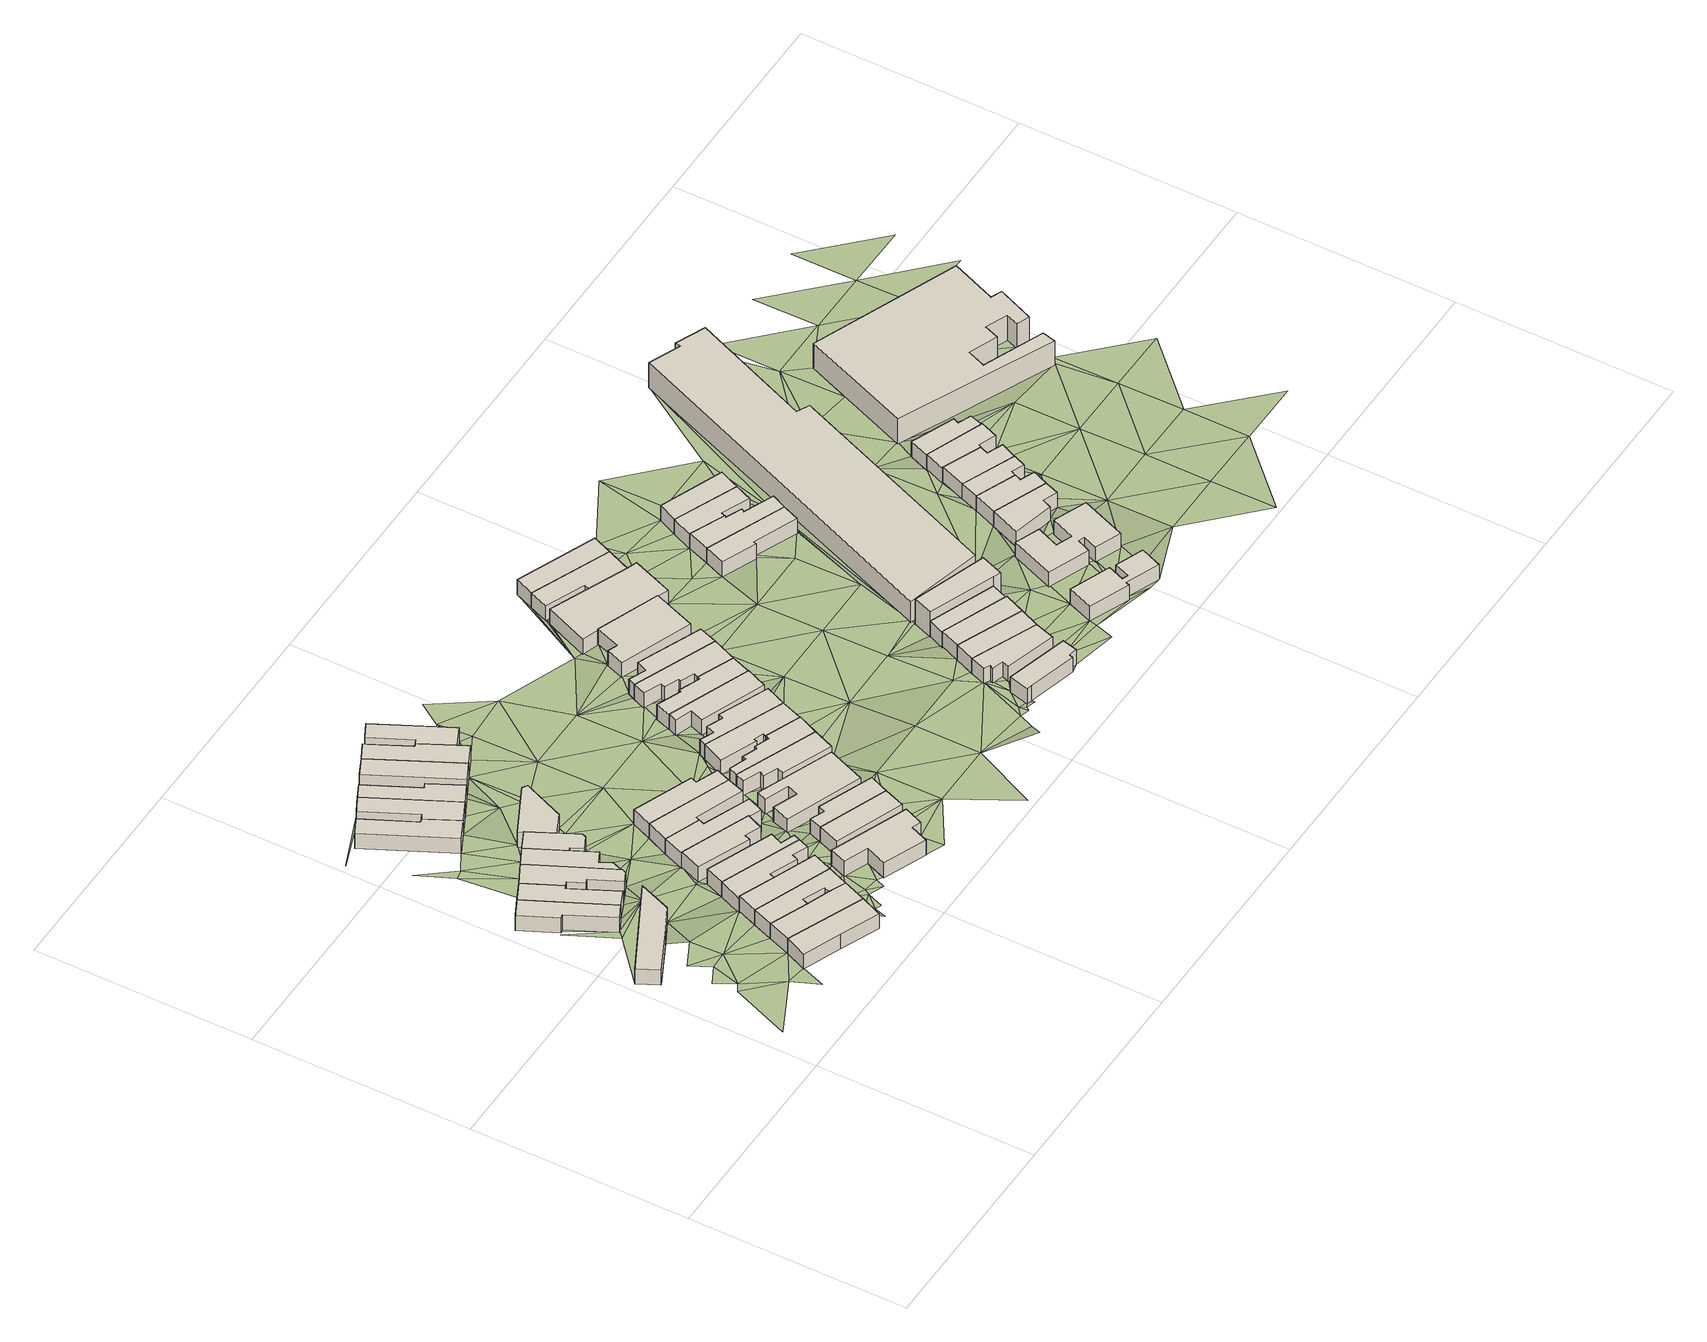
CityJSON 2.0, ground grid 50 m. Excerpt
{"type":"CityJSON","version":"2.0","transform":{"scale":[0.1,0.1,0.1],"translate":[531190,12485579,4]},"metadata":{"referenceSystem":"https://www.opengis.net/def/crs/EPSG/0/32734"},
"CityObjects":{
"building1":{"type":"Building","attributes":{"address":"18 Westminster Road Salt River Cape Town","building":"house","building:levels":1,"building_height":4.1,"plus_code":"4FRW3FC7+J4C","ground_height":5.91,"roof_height":10.01},"geometry":[{"type":"Solid","lod":"1","boundaries":[[[[0,1,2,3]],[[1,4,5,2]],[[4,6,7,5]],[[6,8,9,7]],[[8,0,3,9]],[[3,2,5,7,9]],[[8,6,4,1,0]]]]}]},
"building2":{"type":"Building","attributes":{"address":"33 Greef Street Salt River Cape Town","building":"house","building:levels":1,"building_height":4.1,"plus_code":"4FRW3FC7+M3Q","ground_height":5.55,"roof_height":9.65},"geometry":[{"type":"Solid","lod":"1","boundaries":[[[[10,11,12,13]],[[11,14,15,12]],[[14,16,17,15]],[[16,18,19,17]],[[18,20,21,19]],[[20,10,13,21]],[[13,12,15,17,19,21]],[[20,18,16,14,11,10]]]]}]},
"building3":{"type":"Building","attributes":{"address":"35 Greef Street Salt River Cape Town","building":"house","building:levels":1,"building_height":4.1,"plus_code":"4FRW3FC7+M4F","ground_height":5.43,"roof_height":9.53},"geometry":[{"type":"Solid","lod":"1","boundaries":[[[[22,23,24,25]],[[23,26,27,24]],[[26,28,29,27]],[[28,30,31,29]],[[30,32,33,31]],[[32,22,25,33]],[[25,24,27,29,31,33]],[[32,30,28,26,23,22]]]]}]},
"building4":{"type":"Building","attributes":{"address":"41 Westminster Road Salt River Cape Town","building":"house","building:levels":1,"building_height":4.1,"plus_code":"4FRW3FC7+G54","ground_height":6.65,"roof_height":10.75},"geometry":[{"type":"Solid","lod":"1","boundaries":[[[[34,35,36,37]],[[35,38,39,36]],[[38,40,41,39]],[[40,42,43,41]],[[42,34,37,43]],[[37,36,39,41,43]],[[42,40,38,35,34]]]]}]},
"building5":{"type":"Building","attributes":{"address":"37 Greef Street Salt River Cape Town","building":"house","building:levels":1,"building_height":4.1,"plus_code":"4FRW3FC7+P48","ground_height":5.43,"roof_height":9.53},"geometry":[{"type":"Solid","lod":"1","boundaries":[[[[44,22,25,45]],[[22,32,33,25]],[[32,46,47,33]],[[46,48,49,47]],[[48,50,51,49]],[[50,52,53,51]],[[52,54,55,53]],[[54,56,57,55]],[[56,44,45,57]],[[45,25,33,47,49,51,53,55,57]],[[56,54,52,50,48,46,32,22,44]]]]}]},
"building6":{"type":"Building","attributes":{"address":"39 Westminster Road Salt River Cape Town","building":"house","building:levels":1,"building_height":4.1,"plus_code":"4FRW3FC7+G5H","ground_height":6.65,"roof_height":10.75},"geometry":[{"type":"Solid","lod":"1","boundaries":[[[[42,40,41,43]],[[40,58,59,41]],[[58,60,61,59]],[[60,62,63,61]],[[62,64,65,63]],[[64,42,43,65]],[[43,41,59,61,63,65]],[[64,62,60,58,40,42]]]]}]},
"building7":{"type":"Building","attributes":{"address":"39 Greef Street Salt River Cape Town","building":"house","building:levels":1,"building_height":4.1,"plus_code":"4FRW3FC7+P52","ground_height":5.2,"roof_height":9.3},"geometry":[{"type":"Solid","lod":"1","boundaries":[[[[66,67,68,69]],[[67,70,71,68]],[[70,72,73,71]],[[72,74,75,73]],[[74,76,77,75]],[[76,78,79,77]],[[78,66,69,79]],[[69,68,71,73,75,77,79]],[[78,76,74,72,70,67,66]]]]}]},
"building8":{"type":"Building","attributes":{"address":"37 Westminster Road Salt River Cape Town","building":"house","building:levels":1,"building_height":4.1,"plus_code":"4FRW3FC7+G6R","ground_height":6.65,"roof_height":10.75},"geometry":[{"type":"Solid","lod":"1","boundaries":[[[[64,62,63,65]],[[62,80,81,63]],[[80,82,83,81]],[[82,60,61,83]],[[60,58,59,61]],[[58,84,85,59]],[[84,86,87,85]],[[86,64,65,87]],[[65,63,81,83,61,59,85,87]],[[86,84,58,60,82,80,62,64]]]]}]},
"building9":{"type":"Building","attributes":{"address":"42 Greef Street Salt River Cape Town","building":"house","building:levels":1,"building_height":4.1,"plus_code":"4FRW3FC7+R4R","ground_height":5.1,"roof_height":9.2},"geometry":[{"type":"Solid","lod":"1","boundaries":[[[[88,89,90,91]],[[89,92,93,90]],[[92,94,95,93]],[[94,96,97,95]],[[96,98,99,97]],[[98,88,91,99]],[[91,90,93,95,97,99]],[[98,96,94,92,89,88]]]]}]},
"building10":{"type":"Building","attributes":{"address":"35 Westminster Road Salt River Cape Town","building":"house","building:levels":1,"building_height":4.1,"plus_code":"4FRW3FC7+H66","ground_height":6.65,"roof_height":10.75},"geometry":[{"type":"Solid","lod":"1","boundaries":[[[[84,100,101,85]],[[100,102,103,101]],[[102,104,105,103]],[[104,86,87,105]],[[86,84,85,87]],[[85,101,103,105,87]],[[86,104,102,100,84]]]]}]},
"building11":{"type":"Building","attributes":{"address":"41 Greef Street Salt River Cape Town","building":"house","building:levels":1,"building_height":4.1,"plus_code":"4FRW3FC7+P5F","ground_height":5.2,"roof_height":9.3},"geometry":[{"type":"Solid","lod":"1","boundaries":[[[[106,66,69,107]],[[66,78,79,69]],[[78,108,109,79]],[[108,110,111,109]],[[110,112,113,111]],[[112,114,115,113]],[[114,116,117,115]],[[116,106,107,117]],[[107,69,79,109,111,113,115,117]],[[116,114,112,110,108,78,66,106]]]]}]},
"building12":{"type":"Building","attributes":{"address":"33 Westminster Road Salt River Cape Town","building":"house","building:levels":1,"building_height":4.1,"plus_code":"4FRW3FC7+H6R","ground_height":6.02,"roof_height":10.12},"geometry":[{"type":"Solid","lod":"1","boundaries":[[[[118,119,120,121]],[[119,122,123,120]],[[122,124,125,123]],[[124,126,127,125]],[[126,128,129,127]],[[128,130,131,129]],[[130,132,133,131]],[[132,118,121,133]],[[121,120,123,125,127,129,131,133]],[[132,130,128,126,124,122,119,118]]]]}]},
"building13":{"type":"Building","attributes":{"address":"44 Greef Street Salt River Cape Town","building":"house","building:levels":1,"building_height":4.1,"plus_code":"4FRW3FC7+R4X","ground_height":4.96,"roof_height":9.06},"geometry":[{"type":"Solid","lod":"1","boundaries":[[[[134,135,136,137]],[[135,138,139,136]],[[138,140,141,139]],[[140,142,143,141]],[[142,144,145,143]],[[144,134,137,145]],[[137,136,139,141,143,145]],[[144,142,140,138,135,134]]]]}]},
"building14":{"type":"Building","attributes":{"address":"31 Westminster Road Salt River Cape Town","building":"house","building:levels":1,"building_height":4.1,"plus_code":"4FRW3FC7+H6W","ground_height":6.02,"roof_height":10.12},"geometry":[{"type":"Solid","lod":"1","boundaries":[[[[132,130,131,133]],[[130,146,147,131]],[[146,148,149,147]],[[148,150,151,149]],[[150,152,153,151]],[[152,132,133,153]],[[133,131,147,149,151,153]],[[152,150,148,146,130,132]]]]}]},
"building15":{"type":"Building","attributes":{"address":"43 Greef Street Salt River Cape Town","building":"house","building:levels":1,"building_height":4.1,"plus_code":"4FRW3FC7+Q54","ground_height":4.96,"roof_height":9.06},"geometry":[{"type":"Solid","lod":"1","boundaries":[[[[154,155,156,157]],[[155,158,159,156]],[[158,160,161,159]],[[160,162,163,161]],[[162,164,165,163]],[[164,154,157,165]],[[157,156,159,161,163,165]],[[164,162,160,158,155,154]]]]}]},
"building16":{"type":"Building","attributes":{"address":"29 Westminster Road Salt River Cape Town","building":"house","building:levels":1,"building_height":4.1,"plus_code":"4FRW3FC7+J6M","ground_height":6.02,"roof_height":10.12},"geometry":[{"type":"Solid","lod":"1","boundaries":[[[[166,167,168,169]],[[167,170,171,168]],[[170,172,173,171]],[[172,174,175,173]],[[174,176,177,175]],[[176,166,169,177]],[[169,168,171,173,175,177]],[[176,174,172,170,167,166]]]]}]},
"building17":{"type":"Building","attributes":{"address":"46 Greef Street Salt River Cape Town","building":"house","building:levels":1,"building_height":4.1,"plus_code":"4FRW3FC7+V52","ground_height":4.63,"roof_height":8.73},"geometry":[{"type":"Solid","lod":"1","boundaries":[[[[178,179,180,181]],[[179,182,183,180]],[[182,184,185,183]],[[184,186,187,185]],[[186,188,189,187]],[[188,178,181,189]],[[181,180,183,185,187,189]],[[188,186,184,182,179,178]]]]}]},
"building18":{"type":"Building","attributes":{"address":"27 Westminster Road Salt River Cape Town","building":"house","building:levels":1,"building_height":4.1,"plus_code":"4FRW3FC7+J6Q","ground_height":5.52,"roof_height":9.62},"geometry":[{"type":"Solid","lod":"1","boundaries":[[[[190,191,192,193]],[[191,194,195,192]],[[194,196,197,195]],[[196,198,199,197]],[[198,200,201,199]],[[200,202,203,201]],[[202,190,193,203]],[[193,192,195,197,199,201,203]],[[202,200,198,196,194,191,190]]]]}]},
"building19":{"type":"Building","attributes":{"address":"48 Greef Street Salt River Cape Town","building":"house","building:levels":1,"building_height":4.1,"plus_code":"4FRW3FC7+V55","ground_height":4.49,"roof_height":8.59},"geometry":[{"type":"Solid","lod":"1","boundaries":[[[[204,205,206,207]],[[205,208,209,206]],[[208,210,211,209]],[[210,204,207,211]],[[207,206,209,211]],[[210,208,205,204]]]]}]},
"building20":{"type":"Building","attributes":{"address":"Portland Road Salt River Cape Town","building":"house","building:levels":1,"building_height":4.1,"plus_code":"4FRW3FC7+G86","ground_height":6.42,"roof_height":10.52},"geometry":[{"type":"Solid","lod":"1","boundaries":[[[[212,213,214,215]],[[213,216,217,214]],[[216,218,219,217]],[[218,220,221,219]],[[220,222,223,221]],[[222,224,225,223]],[[224,226,227,225]],[[226,212,215,227]],[[215,214,217,219,221,223,225,227]],[[226,224,222,220,218,216,213,212]]]]}]},
"building21":{"type":"Building","attributes":{"address":"25 Westminster Road Salt River Cape Town","building":"house","building:levels":1,"building_height":4.1,"plus_code":"4FRW3FC7+M72","ground_height":5.52,"roof_height":9.62},"geometry":[{"type":"Solid","lod":"1","boundaries":[[[[202,200,201,203]],[[200,228,229,201]],[[228,230,231,229]],[[230,232,233,231]],[[232,234,235,233]],[[234,202,203,235]],[[203,201,229,231,233,235]],[[234,232,230,228,200,202]]]]}]},
"building22":{"type":"Building","attributes":{"address":"23 Westminster Road Salt River Cape Town","building":"house","building:levels":1,"building_height":4.1,"plus_code":"4FRW3FC7+M7F","ground_height":5.52,"roof_height":9.62},"geometry":[{"type":"Solid","lod":"1","boundaries":[[[[234,232,236,237]],[[232,238,239,236]],[[238,240,241,239]],[[240,242,243,241]],[[242,244,245,243]],[[244,234,237,245]],[[237,236,239,241,243,245]],[[244,242,240,238,232,234]]]]}]},
"building23":{"type":"Building","attributes":{"address":"50 Greef Street Salt River Cape Town","building":"house","building:levels":1,"building_height":4.1,"plus_code":"4FRW3FC7+V63","ground_height":4.49,"roof_height":8.59},"geometry":[{"type":"Solid","lod":"1","boundaries":[[[[246,247,248,249]],[[247,250,251,248]],[[250,252,253,251]],[[252,204,207,253]],[[204,210,211,207]],[[210,254,255,211]],[[254,246,249,255]],[[249,248,251,253,207,211,255]],[[254,210,204,252,250,247,246]]]]}]},
"building24":{"type":"Building","attributes":{"address":"38 Portland Road Salt River Cape Town","building":"house","building:levels":1,"building_height":4.1,"plus_code":"4FRW3FC7+G8V","ground_height":6.34,"roof_height":10.44},"geometry":[{"type":"Solid","lod":"1","boundaries":[[[[256,257,258,259]],[[257,260,261,258]],[[260,262,263,261]],[[262,256,259,263]],[[259,258,261,263]],[[262,260,257,256]]]]}]},
"building25":{"type":"Building","attributes":{"address":"36 Portland Road Salt River Cape Town","building":"house","building:levels":1,"building_height":4.1,"plus_code":"4FRW3FC7+H87","ground_height":6.34,"roof_height":10.44},"geometry":[{"type":"Solid","lod":"1","boundaries":[[[[256,262,263,259]],[[262,264,265,263]],[[264,266,267,265]],[[266,268,269,267]],[[268,270,271,269]],[[270,256,259,271]],[[259,263,265,267,269,271]],[[270,268,266,264,262,256]]]]}]},
"building26":{"type":"Building","attributes":{"address":"10 Westminster Road Salt River Cape Town","building":"house","building:levels":1,"building_height":4.1,"plus_code":"4FRW3FC7+V6M","ground_height":4.49,"roof_height":8.59},"geometry":[{"type":"Solid","lod":"1","boundaries":[[[[272,273,274,275]],[[273,276,277,274]],[[276,278,279,277]],[[278,247,248,279]],[[247,246,249,248]],[[246,280,281,249]],[[280,282,283,281]],[[282,272,275,283]],[[275,274,277,279,248,249,281,283]],[[282,280,246,247,278,276,273,272]]]]}]},
"building27":{"type":"Building","attributes":{"address":"34 Portland Road Salt River Cape Town","building":"house","building:levels":1,"building_height":4.1,"plus_code":"4FRW3FC7+H8W","ground_height":5.67,"roof_height":9.77},"geometry":[{"type":"Solid","lod":"1","boundaries":[[[[284,285,286,287]],[[285,288,289,286]],[[288,290,291,289]],[[290,292,293,291]],[[292,294,295,293]],[[294,296,297,295]],[[296,298,299,297]],[[298,284,287,299]],[[287,286,289,291,293,295,297,299]],[[298,296,294,292,290,288,285,284]]]]}]},
"building28":{"type":"Building","attributes":{"address":"32 Portland Road Salt River Cape Town","building":"house","building:levels":1,"building_height":4.1,"plus_code":"4FRW3FC7+J8H","ground_height":5.67,"roof_height":9.77},"geometry":[{"type":"Solid","lod":"1","boundaries":[[[[300,301,302,303]],[[301,304,305,302]],[[304,306,307,305]],[[306,308,309,307]],[[308,310,311,309]],[[310,312,313,311]],[[312,314,315,313]],[[314,300,303,315]],[[303,302,305,307,309,311,313,315]],[[314,312,310,308,306,304,301,300]]]]}]},
"building29":{"type":"Building","attributes":{"address":"30 Portland Road Salt River Cape Town","building":"house","building:levels":1,"building_height":4.1,"plus_code":"4FRW3FC7+J9G","ground_height":5.67,"roof_height":9.77},"geometry":[{"type":"Solid","lod":"1","boundaries":[[[[316,317,318,319]],[[317,320,321,318]],[[320,322,323,321]],[[322,324,325,323]],[[324,326,327,325]],[[326,328,329,327]],[[328,330,331,329]],[[330,301,302,331]],[[301,300,303,302]],[[300,316,319,303]],[[319,318,321,323,325,327,329,331,302,303]],[[300,301,330,328,326,324,322,320,317,316]]]]}]},
"building30":{"type":"Building","attributes":{"address":"28 Portland Road Salt River Cape Town","building":"house","building:levels":1,"building_height":4.1,"plus_code":"4FRW3FC7+M93","ground_height":5.49,"roof_height":9.59},"geometry":[{"type":"Solid","lod":"1","boundaries":[[[[332,333,334,335]],[[333,336,337,334]],[[336,338,339,337]],[[338,340,341,339]],[[340,342,343,341]],[[342,344,345,343]],[[344,346,347,345]],[[346,332,335,347]],[[335,334,337,339,341,343,345,347]],[[346,344,342,340,338,336,333,332]]]]}]},
"building31":{"type":"Building","attributes":{"address":"26 Portland Road Salt River Cape Town","building":"house","building:levels":1,"building_height":4.1,"plus_code":"4FRW3FC7+M9F","ground_height":5.49,"roof_height":9.59},"geometry":[{"type":"Solid","lod":"1","boundaries":[[[[332,348,349,335]],[[348,350,351,349]],[[350,352,353,351]],[[352,354,355,353]],[[354,356,357,355]],[[356,358,359,357]],[[358,333,334,359]],[[333,332,335,334]],[[335,349,351,353,355,357,359,334]],[[333,358,356,354,352,350,348,332]]]]}]},
"building32":{"type":"Building","attributes":{"address":"24 Portland Road Salt River Cape Town","building":"house","building:levels":1,"building_height":4.1,"plus_code":"4FRW3FC7+P94","ground_height":5.21,"roof_height":9.31},"geometry":[{"type":"Solid","lod":"1","boundaries":[[[[360,361,362,363]],[[361,364,365,362]],[[364,366,367,365]],[[366,368,369,367]],[[368,370,371,369]],[[370,360,363,371]],[[363,362,365,367,369,371]],[[370,368,366,364,361,360]]]]}]},
"building33":{"type":"Building","attributes":{"address":"22 Portland Road Salt River Cape Town","building":"house","building:levels":1,"building_height":4.1,"plus_code":"4FRW3FC7+P99","ground_height":4.94,"roof_height":9.04},"geometry":[{"type":"Solid","lod":"1","boundaries":[[[[372,373,374,375]],[[373,376,377,374]],[[376,378,379,377]],[[378,380,381,379]],[[380,382,383,381]],[[382,384,385,383]],[[384,386,387,385]],[[386,372,375,387]],[[375,374,377,379,381,383,385,387]],[[386,384,382,380,378,376,373,372]]]]}]},
"building34":{"type":"Building","attributes":{"address":"20 Portland Road Salt River Cape Town","building":"house","building:levels":1,"building_height":4.1,"plus_code":"4FRW3FC7+PCJ","ground_height":4.94,"roof_height":9.04},"geometry":[{"type":"Solid","lod":"1","boundaries":[[[[388,389,390,391]],[[389,392,393,390]],[[392,394,395,393]],[[394,396,397,395]],[[396,398,399,397]],[[398,400,401,399]],[[400,402,403,401]],[[402,373,374,403]],[[373,372,375,374]],[[372,388,391,375]],[[391,390,393,395,397,399,401,403,374,375]],[[372,373,402,400,398,396,394,392,389,388]]]]}]},
"building35":{"type":"Building","attributes":{"address":"18 Portland Road Salt River Cape Town","building":"house","building:levels":1,"building_height":4.1,"plus_code":"4FRW3FC7+PCR","ground_height":4.94,"roof_height":9.04},"geometry":[{"type":"Solid","lod":"1","boundaries":[[[[388,404,405,391]],[[404,406,407,405]],[[406,408,409,407]],[[408,410,411,409]],[[410,389,390,411]],[[389,388,391,390]],[[391,405,407,409,411,390]],[[389,410,408,406,404,388]]]]}]},
"building36":{"type":"Building","attributes":{"address":"16 Portland Road Salt River Cape Town","building":"house","building:levels":1,"building_height":4.1,"plus_code":"4FRW3FC7+QCP","ground_height":4.89,"roof_height":8.99},"geometry":[{"type":"Solid","lod":"1","boundaries":[[[[412,413,414,415]],[[413,416,417,414]],[[416,418,419,417]],[[418,420,421,419]],[[420,422,423,421]],[[422,412,415,423]],[[415,414,417,419,421,423]],[[422,420,418,416,413,412]]]]}]},
"building37":{"type":"Building","attributes":{"address":"14 Portland Road Salt River Cape Town","building":"industrial","building:levels":1,"building_height":4.1,"plus_code":"4FRW3FC7+RC9","ground_height":4.43,"roof_height":8.53},"geometry":[{"type":"Solid","lod":"1","boundaries":[[[[424,425,426,427]],[[425,428,429,426]],[[428,430,431,429]],[[430,432,433,431]],[[432,434,435,433]],[[434,436,437,435]],[[436,438,439,437]],[[438,424,427,439]],[[427,426,429,431,433,435,437,439]],[[438,436,434,432,430,428,425,424]]]]}]},
"building38":{"type":"Building","attributes":{"address":"London Road Salt River Cape Town","building":"house","building:levels":1,"building_height":4.1,"plus_code":"4FRW3FC7+GH2","ground_height":6.04,"roof_height":10.14},"geometry":[{"type":"Solid","lod":"1","boundaries":[[[[440,441,442,443]],[[441,444,445,442]],[[444,446,447,445]],[[446,448,449,447]],[[448,450,451,449]],[[450,452,453,451]],[[452,440,443,453]],[[443,442,445,447,449,451,453]],[[452,450,448,446,444,441,440]]]]}]},
"building39":{"type":"Building","attributes":{"address":"12 Portland Road Salt River Cape Town","building":"house","building:levels":1,"building_height":4.1,"plus_code":"4FRW3FC7+RFR","ground_height":4.43,"roof_height":8.53},"geometry":[{"type":"Solid","lod":"1","boundaries":[[[[454,455,456,457]],[[455,458,459,456]],[[458,425,426,459]],[[425,424,427,426]],[[424,460,461,427]],[[460,454,457,461]],[[457,456,459,426,427,461]],[[460,424,425,458,455,454]]]]}]},
"building40":{"type":"Building","attributes":{"address":"28 London Road Salt River Cape Town","building":"house","building:levels":1,"building_height":4.1,"plus_code":"4FRW3FC7+GHJ","ground_height":6.04,"roof_height":10.14},"geometry":[{"type":"Solid","lod":"1","boundaries":[[[[462,463,464,465]],[[463,466,467,464]],[[466,468,469,467]],[[468,470,471,469]],[[470,472,473,471]],[[472,474,475,473]],[[474,476,477,475]],[[476,462,465,477]],[[465,464,467,469,471,473,475,477]],[[476,474,472,470,468,466,463,462]]]]}]},
"building41":{"type":"Building","attributes":{"address":"26 London Road Salt River Cape Town","building":"house","building:levels":1,"building_height":4.1,"plus_code":"4FRW3FC7+HH3","ground_height":6.04,"roof_height":10.14},"geometry":[{"type":"Solid","lod":"1","boundaries":[[[[478,479,480,481]],[[479,463,464,480]],[[463,462,465,464]],[[462,478,481,465]],[[481,480,464,465]],[[462,463,479,478]]]]}]},
"building42":{"type":"Building","attributes":{"address":"10 Portland Road Salt River Cape Town","building":"house","building:levels":1,"building_height":4.1,"plus_code":"4FRW3FC7+VF7","ground_height":4.43,"roof_height":8.53},"geometry":[{"type":"Solid","lod":"1","boundaries":[[[[454,460,461,457]],[[460,482,483,461]],[[482,484,485,483]],[[484,454,457,485]],[[457,461,483,485]],[[484,482,460,454]]]]}]},
"building43":{"type":"Building","attributes":{"address":"24 London Road Salt River Cape Town","building":"house","building:levels":1,"building_height":4.1,"plus_code":"4FRW3FC7+HH8","ground_height":6.04,"roof_height":10.14},"geometry":[{"type":"Solid","lod":"1","boundaries":[[[[486,487,488,489]],[[487,479,480,488]],[[479,478,481,480]],[[478,486,489,481]],[[489,488,480,481]],[[478,479,487,486]]]]}]},
"building44":{"type":"Building","attributes":{"address":"22 London Road Salt River Cape Town","building":"house","building:levels":1,"building_height":4.1,"plus_code":"4FRW3FC7+HHP","ground_height":5.56,"roof_height":9.66},"geometry":[{"type":"Solid","lod":"1","boundaries":[[[[490,491,492,493]],[[491,494,495,492]],[[494,496,497,495]],[[496,490,493,497]],[[493,492,495,497]],[[496,494,491,490]]]]}]},
"building45":{"type":"Building","attributes":{"address":"20 London Road Salt River Cape Town","building":"house","building:levels":2,"building_height":6.9,"plus_code":"4FRW3FC7+HHX","ground_height":5.31,"roof_height":12.21},"geometry":[{"type":"Solid","lod":"1","boundaries":[[[[498,499,500,501]],[[499,502,503,500]],[[502,504,505,503]],[[504,506,507,505]],[[506,498,501,507]],[[501,500,503,505,507]],[[506,504,502,499,498]]]]}]},
"building46":{"type":"Building","attributes":{"address":"11 Portland Road Salt River Cape Town","building":"house","building:levels":1,"building_height":4.1,"plus_code":"4FRW3FC7+QH4","ground_height":4.73,"roof_height":8.83},"geometry":[{"type":"Solid","lod":"1","boundaries":[[[[508,509,510,511]],[[509,512,513,510]],[[512,514,515,513]],[[514,516,517,515]],[[516,518,519,517]],[[518,508,511,519]],[[511,510,513,515,517,519]],[[518,516,514,512,509,508]]]]}]},
"building47":{"type":"Building","attributes":{"address":"9 Portland Road Salt River Cape Town","building":"house","building:levels":1,"building_height":4.1,"plus_code":"4FRW3FC7+QH9","ground_height":4.73,"roof_height":8.83},"geometry":[{"type":"Solid","lod":"1","boundaries":[[[[520,508,511,521]],[[508,518,519,511]],[[518,522,523,519]],[[522,524,525,523]],[[524,526,527,525]],[[526,528,529,527]],[[528,530,531,529]],[[530,520,521,531]],[[521,511,519,523,525,527,529,531]],[[530,528,526,524,522,518,508,520]]]]}]},
"building48":{"type":"Building","attributes":{"address":"London Road Salt River Cape Town","building":"house","building:levels":1,"building_height":4.1,"plus_code":"4FRW3FC7+GM2","ground_height":6.03,"roof_height":10.13},"geometry":[{"type":"Solid","lod":"1","boundaries":[[[[532,533,534,535]],[[533,536,537,534]],[[536,538,539,537]],[[538,540,541,539]],[[540,542,543,541]],[[542,544,545,543]],[[544,546,547,545]],[[546,548,549,547]],[[548,550,551,549]],[[550,532,535,551]],[[535,534,537,539,541,543,545,547,549,551]],[[550,548,546,544,542,540,538,536,533,532]]]]}]},
"building49":{"type":"Building","attributes":{"address":"7 Portland Road Salt River Cape Town","building":"house","building:levels":1,"building_height":4.1,"plus_code":"4FRW3FC7+QHX","ground_height":4.58,"roof_height":8.68},"geometry":[{"type":"Solid","lod":"1","boundaries":[[[[552,553,554,555]],[[553,556,557,554]],[[556,558,559,557]],[[558,560,561,559]],[[560,562,563,561]],[[562,552,555,563]],[[555,554,557,559,561,563]],[[562,560,558,556,553,552]]]]}]},
"building50":{"type":"Building","attributes":{"address":"5 Portland Road Salt River Cape Town","building":"house","building:levels":1,"building_height":4.1,"plus_code":"4FRW3FC7+RH9","ground_height":4.58,"roof_height":8.68},"geometry":[{"type":"Solid","lod":"1","boundaries":[[[[552,562,563,555]],[[562,564,565,563]],[[564,566,567,565]],[[566,552,555,567]],[[555,563,565,567]],[[566,564,562,552]]]]}]},
"building51":{"type":"Building","attributes":{"address":"London Road Salt River Cape Town","building":"house","building:levels":1,"building_height":4.1,"plus_code":"4FRW3FC7+HP4","ground_height":5.44,"roof_height":9.54},"geometry":[{"type":"Solid","lod":"1","boundaries":[[[[568,569,570,571]],[[569,572,573,570]],[[572,574,575,573]],[[574,576,577,575]],[[576,578,579,577]],[[578,580,581,579]],[[580,582,583,581]],[[582,584,585,583]],[[584,586,587,585]],[[586,588,589,587]],[[588,590,591,589]],[[590,568,571,591]],[[571,570,573,575,577,579,581,583,585,587,589,591]],[[590,588,586,584,582,580,578,576,574,572,569,568]]]]}]},
"building52":{"type":"Building","attributes":{"address":"12 London Road Salt River Cape Town","building":"industrial","building:levels":2,"building_height":6.9,"plus_code":"4FRW3FC7+PJ5","ground_height":3.86,"roof_height":10.76},"geometry":[{"type":"Solid","lod":"1","boundaries":[[[[592,593,594,595]],[[593,596,597,594]],[[596,598,599,597]],[[598,600,601,599]],[[600,602,603,601]],[[602,604,605,603]],[[604,606,607,605]],[[606,592,595,607]],[[595,594,597,599,601,603,605,607]],[[606,604,602,600,598,596,593,592]]]]}]},
"building53":{"type":"Building","attributes":{"address":"27 London Road Salt River Cape Town","building":"house","building:levels":1,"building_height":4.1,"plus_code":"4FRW3FC7+JP2","ground_height":5.2,"roof_height":9.3},"geometry":[{"type":"Solid","lod":"1","boundaries":[[[[608,609,610,611]],[[609,612,613,610]],[[612,614,615,613]],[[614,616,617,615]],[[616,618,619,617]],[[618,608,611,619]],[[611,610,613,615,617,619]],[[618,616,614,612,609,608]]]]}]},
"building54":{"type":"Building","attributes":{"address":"25 London Road Salt River Cape Town","building":"house","building:levels":1,"building_height":4.1,"plus_code":"4FRW3FC7+JP7","ground_height":5.2,"roof_height":9.3},"geometry":[{"type":"Solid","lod":"1","boundaries":[[[[620,608,611,621]],[[608,618,619,611]],[[618,622,623,619]],[[622,624,625,623]],[[624,626,627,625]],[[626,620,621,627]],[[621,611,619,623,625,627]],[[626,624,622,618,608,620]]]]}]},
"building55":{"type":"Building","attributes":{"address":"23 London Road Salt River Cape Town","building":"house","building:levels":1,"building_height":4.1,"plus_code":"4FRW3FC7+JPW","ground_height":5.08,"roof_height":9.18},"geometry":[{"type":"Solid","lod":"1","boundaries":[[[[628,629,630,631]],[[629,632,633,630]],[[632,634,635,633]],[[634,636,637,635]],[[636,638,639,637]],[[638,628,631,639]],[[631,630,633,635,637,639]],[[638,636,634,632,629,628]]]]}]},
"building56":{"type":"Building","attributes":{"address":"21 London Road Salt River Cape Town","building":"house","building:levels":1,"building_height":4.1,"plus_code":"4FRW3FC7+MP5","ground_height":4.93,"roof_height":9.03},"geometry":[{"type":"Solid","lod":"1","boundaries":[[[[640,641,642,643]],[[641,644,645,642]],[[644,646,647,645]],[[646,648,649,647]],[[648,650,651,649]],[[650,640,643,651]],[[643,642,645,647,649,651]],[[650,648,646,644,641,640]]]]}]},
"building57":{"type":"Building","attributes":{"address":"19 London Road Salt River Cape Town","building":"house","building:levels":1,"building_height":4.1,"plus_code":"4FRW3FC7+MPH","ground_height":4.93,"roof_height":9.03},"geometry":[{"type":"Solid","lod":"1","boundaries":[[[[652,653,654,655]],[[653,656,657,654]],[[656,640,643,657]],[[640,650,651,643]],[[650,658,659,651]],[[658,660,661,659]],[[660,652,655,661]],[[655,654,657,643,651,659,661]],[[660,658,650,640,656,653,652]]]]}]},
"building58":{"type":"Building","attributes":{"address":"17 London Road Salt River Cape Town","building":"house","building:levels":1,"building_height":4.1,"plus_code":"4FRW3FC7+MQJ","ground_height":4.69,"roof_height":8.79},"geometry":[{"type":"Solid","lod":"1","boundaries":[[[[662,663,664,665]],[[663,666,667,664]],[[666,668,669,667]],[[668,670,671,669]],[[670,672,673,671]],[[672,662,665,673]],[[665,664,667,669,671,673]],[[672,670,668,666,663,662]]]]}]},
"building59":{"type":"Building","attributes":{"address":"Salt River Cape Town","building":"industrial","building:levels":2,"building_height":6.9,"plus_code":"4FRW3FC7+PRX","ground_height":4.08,"roof_height":10.98},"geometry":[{"type":"Solid","lod":"1","boundaries":[[[[674,675,676,677]],[[675,678,679,676]],[[678,680,681,679]],[[680,682,683,681]],[[682,684,685,683]],[[684,686,687,685]],[[686,688,689,687]],[[688,690,691,689]],[[690,692,693,691]],[[692,694,695,693]],[[694,696,697,695]],[[696,698,699,697]],[[698,700,701,699]],[[700,674,677,701]],[[677,676,679,681,683,685,687,689,691,693,695,697,699,701]],[[700,698,696,694,692,690,688,686,684,682,680,678,675,674]]]]}]},
"terrain1":{"type":"TINRelief","geometry":[{"type":"CompositeSurface","lod":"1","boundaries":[[[702,703,704]],[[703,702,705]],[[706,707,705]],[[706,705,708]],[[709,706,708]],[[702,710,705]],[[702,711,712]],[[705,710,708]],[[713,709,708]],[[712,710,702]],[[714,4,715]],[[716,717,715]],[[718,716,719]],[[0,713,1]],[[708,710,64]],[[104,713,708]],[[4,716,715]],[[86,708,64]],[[4,720,716]],[[1,713,104]],[[104,708,86]],[[721,722,723]],[[724,720,4]],[[722,724,723]],[[721,723,725]],[[44,726,22]],[[727,726,728]],[[729,723,724]],[[729,730,723]],[[4,729,724]],[[44,728,726]],[[132,1,104]],[[4,1,731]],[[729,4,732]],[[728,44,733]],[[731,1,132]],[[728,733,88]],[[62,60,80]],[[732,4,166]],[[734,138,735]],[[80,60,82]],[[4,731,166]],[[736,737,732]],[[731,132,152]],[[738,739,740]],[[741,40,742]],[[733,743,88]],[[739,737,736]],[[152,167,731]],[[744,734,745]],[[744,745,746]],[[747,108,78]],[[78,740,747]],[[736,740,739]],[[733,106,743]],[[741,748,40]],[[166,731,167]],[[732,166,736]],[[743,89,88]],[[744,749,734]],[[748,58,40]],[[112,747,740]],[[748,741,750]],[[740,736,112]],[[751,752,102]],[[152,170,167]],[[753,58,748]],[[736,166,202]],[[754,58,753]],[[58,754,84]],[[100,751,102]],[[748,755,753]],[[114,756,116]],[[89,743,757]],[[755,758,753]],[[234,736,202]],[[756,759,116]],[[736,244,112]],[[754,753,758]],[[114,112,244]],[[152,760,170]],[[757,135,89]],[[754,761,84]],[[100,84,761]],[[762,751,763]],[[763,751,100]],[[756,114,244]],[[736,234,244]],[[754,758,764]],[[757,743,162]],[[763,100,761]],[[765,184,182]],[[764,758,766]],[[767,765,182]],[[135,757,768]],[[769,763,761]],[[174,172,170]],[[760,770,771]],[[760,174,170]],[[767,182,772]],[[756,773,759]],[[768,772,182]],[[763,774,775]],[[772,768,757]],[[763,769,774]],[[771,775,774]],[[756,244,773]],[[776,760,771]],[[776,174,760]],[[777,757,162]],[[772,757,777]],[[773,160,759]],[[778,779,780]],[[781,771,774]],[[769,761,782]],[[776,771,781]],[[777,162,160]],[[174,783,176]],[[783,174,776]],[[228,779,784]],[[776,785,783]],[[781,786,776]],[[784,779,778]],[[242,773,244]],[[787,788,789]],[[781,790,786]],[[789,791,787]],[[777,160,792]],[[783,785,793]],[[778,783,793]],[[773,792,160]],[[769,782,794]],[[793,795,778]],[[793,785,796]],[[784,778,795]],[[777,792,797]],[[798,776,786]],[[799,784,795]],[[800,793,796]],[[784,799,801]],[[802,242,240]],[[803,797,804]],[[791,805,787]],[[806,799,795]],[[807,801,799]],[[795,808,806]],[[782,787,805]],[[792,809,797]],[[810,808,795]],[[801,807,811]],[[801,811,802]],[[812,773,242]],[[809,804,797]],[[799,806,813]],[[802,814,242]],[[792,773,812]],[[782,805,794]],[[786,264,798]],[[808,815,806]],[[802,811,816]],[[817,818,804]],[[810,815,808]],[[262,794,805]],[[814,802,816]],[[795,285,810]],[[817,804,809]],[[819,816,811]],[[814,820,242]],[[819,811,821]],[[812,242,820]],[[814,816,822]],[[792,823,809]],[[824,816,819]],[[262,825,264]],[[262,805,825]],[[814,822,820]],[[825,798,264]],[[826,792,812]],[[827,824,819]],[[824,338,816]],[[817,809,823]],[[285,314,810]],[[285,798,825]],[[792,826,823]],[[823,828,817]],[[820,829,812]],[[824,320,338]],[[830,831,820]],[[820,831,829]],[[317,340,338]],[[825,314,285]],[[317,338,320]],[[317,342,340]],[[812,829,832]],[[805,833,834]],[[805,834,825]],[[835,829,831]],[[836,812,832]],[[812,837,826]],[[831,350,835]],[[829,835,838]],[[352,350,831]],[[837,812,836]],[[314,825,839]],[[837,840,826]],[[840,841,826]],[[825,834,839]],[[835,350,842]],[[843,837,836]],[[826,844,823]],[[314,845,300]],[[836,846,847]],[[836,847,843]],[[841,848,826]],[[849,837,843]],[[845,316,300]],[[847,850,843]],[[845,314,839]],[[842,350,348]],[[851,826,848]],[[850,852,843]],[[853,850,847]],[[316,845,332]],[[854,852,850]],[[844,826,851]],[[850,853,854]],[[855,841,856]],[[854,853,857]],[[841,855,848]],[[857,858,854]],[[834,859,860]],[[861,348,332]],[[862,834,860]],[[861,332,845]],[[348,861,842]],[[839,834,863]],[[864,844,851]],[[842,861,360]],[[865,848,855]],[[839,866,845]],[[863,834,862]],[[851,867,868]],[[868,864,851]],[[360,861,372]],[[844,864,869]],[[870,862,871]],[[861,872,372]],[[866,839,863]],[[870,871,873]],[[874,844,869]],[[404,865,855]],[[872,388,372]],[[870,873,875]],[[863,862,870]],[[875,873,876]],[[874,454,844]],[[845,877,861]],[[875,878,870]],[[876,879,875]],[[845,866,880]],[[388,872,404]],[[870,878,863]],[[454,881,844]],[[861,877,872]],[[878,882,863]],[[845,880,877]],[[878,883,882]],[[863,884,866]],[[863,882,885]],[[886,874,869]],[[887,882,883]],[[884,888,866]],[[866,888,880]],[[872,889,404]],[[886,869,890]],[[404,889,865]],[[883,878,446]],[[865,891,412]],[[487,880,888]],[[889,872,877]],[[865,889,891]],[[491,880,487]],[[441,440,444]],[[476,883,446]],[[880,892,877]],[[880,491,893]],[[893,892,880]],[[889,509,891]],[[438,891,894]],[[446,444,895]],[[889,877,896]],[[509,894,891]],[[424,438,460]],[[892,896,877]],[[476,446,533]],[[897,892,893]],[[462,476,533]],[[438,898,460]],[[895,899,446]],[[533,446,899]],[[509,889,900]],[[894,520,438]],[[482,901,902]],[[898,482,460]],[[894,509,508]],[[462,532,478]],[[520,898,438]],[[504,897,893]],[[889,896,903]],[[482,898,901]],[[892,897,904]],[[894,508,520]],[[462,533,532]],[[889,903,900]],[[486,478,905]],[[906,486,907]],[[478,532,905]],[[899,536,533]],[[898,566,901]],[[898,520,552]],[[907,486,905]],[[896,892,522]],[[504,904,897]],[[900,903,908]],[[552,566,898]],[[504,907,905]],[[896,909,903]],[[905,532,910]],[[911,536,899]],[[908,903,909]],[[901,566,912]],[[504,905,913]],[[536,911,538]],[[910,532,914]],[[905,910,913]],[[896,522,909]],[[504,913,904]],[[915,916,917]],[[917,916,918]],[[532,550,914]],[[548,546,544]],[[550,548,544]],[[538,911,540]],[[919,918,916]],[[919,916,920]],[[912,566,921]],[[550,544,922]],[[923,909,522]],[[564,921,566]],[[920,522,919]],[[922,914,550]],[[924,904,913]],[[522,925,919]],[[544,926,922]],[[913,927,928]],[[914,922,929]],[[542,926,544]],[[914,929,930]],[[931,927,932]],[[892,933,522]],[[924,913,928]],[[925,522,564]],[[924,934,904]],[[921,935,912]],[[927,931,936]],[[935,921,564]],[[934,937,904]],[[542,540,938]],[[928,927,939]],[[522,935,564]],[[939,927,936]],[[937,940,904]],[[542,938,926]],[[939,936,580]],[[940,941,904]],[[934,628,937]],[[616,942,939]],[[926,943,580]],[[939,580,616]],[[943,926,938]],[[937,628,944]],[[935,522,933]],[[944,628,945]],[[616,580,943]],[[946,937,944]],[[937,946,940]],[[618,616,943]],[[622,626,624]],[[626,947,948]],[[622,947,626]],[[949,618,943]],[[940,946,672]],[[618,949,622]],[[943,938,950]],[[949,947,622]],[[940,672,951]],[[949,952,947]],[[953,950,938]],[[940,951,941]],[[646,952,949]],[[650,648,646]],[[660,658,650]],[[650,646,660]],[[672,954,951]],[[955,949,943]],[[950,956,943]],[[646,949,955]],[[957,941,951]],[[943,956,955]],[[941,958,959]],[[660,646,955]],[[960,961,954]],[[950,953,962]],[[951,954,963]],[[652,660,963]],[[958,941,957]],[[700,957,951]],[[961,652,963]],[[963,954,961]],[[956,950,962]],[[958,598,959]],[[955,963,660]],[[958,957,700]],[[951,963,964]],[[955,956,965]],[[962,966,956]],[[956,966,965]],[[955,964,963]],[[967,958,700]],[[967,968,958]],[[955,965,964]],[[969,970,971]],[[972,966,962]],[[971,973,969]],[[967,700,974]],[[965,975,964]],[[976,965,966]],[[977,978,969]],[[969,973,977]],[[973,964,975]],[[978,977,979]],[[973,975,980]],[[973,980,977]],[[965,976,975]],[[700,981,974]],[[982,967,983]],[[967,974,983]],[[983,974,984]],[[985,983,986]]]}]}
},
"vertices":[
[128,420,27],[182,448,27],[182,448,68],[128,420,68],[211,522,27],[211,522,68],[0,415,27],[0,415,68],[24,369,27],[24,369,68],
[54,717,24],[14,697,24],[14,697,65],[54,717,65],[54,615,24],[54,615,65],[62,618,24],[62,618,65],[113,516,24],[113,516,65],[145,532,24],[145,532,65],
[97,738,23],[54,717,23],[54,717,64],[97,738,64],[145,532,23],[145,532,64],[182,549,23],[182,549,64],[131,651,23],[131,651,64],[138,655,23],[138,655,64],
[198,144,35],[283,110,35],[283,110,76],[198,144,76],[372,73,35],[372,73,76],[393,122,35],[393,122,76],[220,194,35],[220,194,76],
[145,763,23],[145,763,64],[147,659,23],[147,659,64],[165,623,23],[165,623,64],[174,627,23],[174,627,64],[207,560,23],[207,560,64],[230,571,23],[230,571,64],[234,581,23],[234,581,64],
[414,175,35],[414,175,76],[376,191,35],[376,191,76],[325,210,35],[325,210,76],[239,245,35],[239,245,76],
[188,785,20],[145,763,20],[145,763,61],[188,785,61],[234,581,20],[234,581,61],[244,608,20],[244,608,61],[231,633,20],[231,633,61],[257,646,20],[257,646,61],[230,700,20],[230,700,61],
[331,224,35],[331,224,76],[381,203,35],[381,203,76],[433,222,35],[433,222,76],[257,291,35],[257,291,76],
[152,902,19],[198,925,19],[198,925,60],[152,902,60],[160,998,19],[160,998,60],[152,995,19],[152,995,60],[95,1110,19],[95,1110,60],[57,1091,19],[57,1091,60],
[451,267,35],[451,267,76],[360,303,35],[360,303,76],[275,337,35],[275,337,76],
[230,805,20],[230,805,61],[237,703,20],[237,703,61],[250,676,20],[250,676,61],[280,692,20],[280,692,61],[283,702,20],[283,702,61],[260,747,20],[260,747,61],
[275,337,28],[360,303,28],[360,303,69],[275,337,69],[366,319,28],[366,319,69],[429,294,28],[429,294,69],[435,308,28],[435,308,69],[470,294,28],[470,294,69],[479,319,28],[479,319,69],[298,391,28],[298,391,69],
[198,925,18],[246,948,18],[246,948,59],[198,925,59],[150,1139,18],[150,1139,59],[114,1120,18],[114,1120,59],[172,1004,18],[172,1004,59],[160,998,18],[160,998,59],
[485,334,28],[485,334,69],[453,346,28],[453,346,69],[465,374,28],[465,374,69],[315,434,28],[315,434,69],
[230,805,18],[260,747,18],[260,747,59],[230,805,59],[309,770,18],[309,770,59],[349,865,18],[349,865,59],[337,872,18],[337,872,59],[224,816,18],[224,816,59],
[331,502,28],[311,452,28],[311,452,69],[331,502,69],[430,404,28],[430,404,69],[435,417,28],[435,417,69],[471,403,28],[471,403,69],[487,440,28],[487,440,69],
[246,948,15],[291,971,15],[291,971,56],[246,948,56],[253,1045,15],[253,1045,56],[242,1040,15],[242,1040,56],[184,1156,15],[184,1156,56],[150,1139,15],[150,1139,56],
[331,502,24],[487,440,24],[487,440,65],[331,502,65],[517,428,24],[517,428,65],[532,465,24],[532,465,65],[426,507,24],[426,507,65],[431,520,24],[431,520,65],[350,551,24],[350,551,65],
[252,1190,13],[211,1170,13],[211,1170,54],[252,1190,54],[307,979,13],[307,979,54],[348,1000,13],[348,1000,54],
[601,100,32],[618,142,32],[618,142,73],[601,100,73],[639,134,32],[639,134,73],[657,178,32],[657,178,73],[482,247,32],[482,247,73],[467,209,32],[467,209,73],[522,187,32],[522,187,73],[503,139,32],[503,139,73],
[434,529,24],[434,529,65],[544,487,24],[544,487,65],[558,527,24],[558,527,65],[372,600,24],[372,600,65],
[558,527,64],[372,600,64],[571,560,24],[571,560,64],[521,580,24],[521,580,64],[526,594,24],[526,594,64],[391,647,24],[391,647,64],
[381,1045,13],[343,1119,13],[343,1119,54],[381,1045,54],[336,1116,13],[336,1116,54],[289,1209,13],[289,1209,54],[393,1021,13],[393,1021,54],
[527,299,32],[508,250,32],[508,250,73],[527,299,73],[664,191,32],[664,191,73],[682,239,32],[682,239,73],
[700,282,32],[700,282,73],[575,331,32],[575,331,73],[569,315,32],[569,315,73],[537,328,32],[537,328,73],
[353,1210,13],[342,1232,13],[342,1232,54],[353,1210,54],[307,1214,13],[307,1214,54],[352,1124,13],[352,1124,54],[425,1067,13],[425,1067,54],[404,1110,13],[404,1110,54],
[693,303,25],[728,391,25],[728,391,66],[693,303,66],[555,459,25],[555,459,66],[546,436,25],[546,436,66],[600,415,25],[600,415,66],[590,390,25],[590,390,66],[535,411,25],[535,411,66],[519,370,25],[519,370,66],
[761,447,25],[578,521,25],[578,521,66],[761,447,66],[569,500,25],[569,500,66],[607,484,25],[607,484,66],[602,472,25],[602,472,66],[634,459,25],[634,459,66],[628,444,25],[628,444,66],[741,398,25],[741,398,66],
[782,494,25],[702,526,25],[702,526,66],[782,494,66],[698,517,25],[698,517,66],[664,530,25],[664,530,66],[661,523,25],[661,523,66],[627,536,25],[627,536,66],[625,527,25],[625,527,66],[586,541,25],[586,541,66],
[801,544,23],[621,619,23],[621,619,64],[801,544,64],[598,569,23],[598,569,64],[681,535,23],[681,535,64],[683,542,23],[683,542,64],[705,534,23],[705,534,64],[702,526,23],[702,526,64],[782,494,23],[782,494,64],
[821,591,23],[821,591,64],[708,638,23],[708,638,64],[703,626,23],[703,626,64],[667,641,23],[667,641,64],[659,621,23],[659,621,64],[628,634,23],[628,634,64],
[848,651,20],[662,724,20],[662,724,61],[848,651,61],[653,704,20],[653,704,61],[691,691,20],[691,691,61],[680,660,20],[680,660,61],[828,604,20],[828,604,61],
[865,696,18],[782,730,18],[782,730,59],[865,696,59],[780,724,18],[780,724,59],[732,743,18],[732,743,59],[730,738,18],[730,738,59],[675,760,18],[675,760,59],[662,724,18],[662,724,59],[848,651,18],[848,651,59],
[888,751,18],[701,827,18],[701,827,59],[888,751,59],[689,799,18],[689,799,59],[730,782,18],[730,782,59],[726,772,18],[726,772,59],[758,759,18],[758,759,59],[756,753,18],[756,753,59],[786,740,18],[786,740,59],
[903,793,18],[903,793,59],[758,853,18],[758,853,59],[747,828,18],[747,828,59],[709,844,18],[709,844,59],
[943,915,17],[801,969,17],[801,969,58],[943,915,58],[780,913,17],[780,913,58],[758,921,17],[758,921,58],[742,880,17],[742,880,58],[906,818,17],[906,818,58],
[982,1008,13],[893,1045,13],[893,1045,54],[982,1008,54],[805,1082,13],[805,1082,54],[763,982,13],[763,982,54],[801,969,13],[801,969,54],[943,915,13],[943,915,54],[969,906,13],[969,906,54],[1005,1000,13],[1005,1000,54],
[1196,112,29],[1198,121,29],[1198,121,70],[1196,112,70],[1218,117,29],[1218,117,70],[1227,152,29],[1227,152,70],[1085,191,29],[1085,191,70],[1073,145,29],[1073,145,70],[1084,142,29],[1084,142,70],
[826,1136,13],[809,1093,13],[809,1093,54],[826,1136,54],[897,1056,13],[897,1056,54],[1005,1062,13],[1005,1062,54],
[1240,221,29],[1092,283,29],[1092,283,70],[1240,221,70],[1079,248,29],[1079,248,70],[1093,241,29],[1093,241,70],[1089,233,29],[1089,233,70],[1115,225,29],[1115,225,70],[1109,209,29],[1109,209,70],[1225,175,29],[1225,175,70],
[1259,265,29],[1110,327,29],[1110,327,70],[1259,265,70],
[1023,1106,13],[1023,1106,54],[844,1179,13],[844,1179,54],
[1279,312,29],[1129,372,29],[1129,372,70],[1279,312,70],
[1295,352,24],[1146,410,24],[1146,410,65],[1295,352,65],[1129,372,24],[1129,372,65],[1279,312,24],[1279,312,65],
[1146,410,21],[1295,352,21],[1295,352,90],[1146,410,90],[1312,345,21],[1312,345,90],[1332,397,21],[1332,397,90],[1163,454,21],[1163,454,90],
[1108,899,16],[1089,853,16],[1089,853,57],[1108,899,57],[1167,821,16],[1167,821,57],[1170,828,16],[1170,828,57],[1270,787,16],[1270,787,57],[1286,826,16],[1286,826,57],
[1126,949,16],[1126,949,57],[1302,860,16],[1302,860,57],[1234,888,16],[1234,888,57],[1238,896,16],[1238,896,57],[1202,911,16],[1202,911,57],[1206,915,16],[1206,915,57],
[1360,214,29],[1337,156,29],[1337,156,70],[1360,214,70],[1428,119,29],[1428,119,70],[1431,128,29],[1431,128,70],[1508,97,29],[1508,97,70],[1528,146,29],[1528,146,70],[1464,171,29],[1464,171,70],[1450,135,29],[1450,135,70],[1437,140,29],[1437,140,70],[1452,178,29],[1452,178,70],
[1147,997,14],[1126,949,14],[1126,949,55],[1147,997,55],[1206,915,14],[1206,915,55],[1210,925,14],[1210,925,55],[1273,898,14],[1273,898,55],[1290,937,14],[1290,937,55],
[1310,983,14],[1310,983,55],[1167,1040,14],[1167,1040,55],
[1384,278,23],[1478,241,23],[1478,241,64],[1384,278,64],[1491,272,23],[1491,272,64],[1504,267,23],[1504,267,64],[1491,234,23],[1491,234,64],[1551,210,23],[1551,210,64],[1592,314,23],[1592,314,64],[1517,344,23],[1517,344,64],[1495,290,23],[1495,290,64],[1459,304,23],[1459,304,64],[1480,356,23],[1480,356,64],[1424,378,23],[1424,378,64],
[1342,421,7],[1542,918,7],[1542,918,76],[1342,421,76],[1514,932,7],[1514,932,76],[1627,1207,7],[1627,1207,76],[1559,1236,7],[1559,1236,76],[1557,1223,7],[1557,1223,76],[1485,1253,7],[1485,1253,76],[1164,465,7],[1164,465,76],
[1480,460,20],[1453,392,20],[1453,392,61],[1480,460,61],[1548,370,20],[1548,370,61],[1557,391,20],[1557,391,61],[1590,379,20],[1590,379,61],[1602,411,20],[1602,411,61],
[1501,512,20],[1501,512,61],[1617,447,20],[1617,447,61],[1585,460,20],[1585,460,61],[1591,475,20],[1591,475,61],
[1517,554,19],[1501,512,19],[1501,512,60],[1517,554,60],[1591,475,19],[1591,475,60],[1597,487,19],[1597,487,60],[1625,475,19],[1625,475,60],[1637,504,19],[1637,504,60],
[1539,611,18],[1517,554,18],[1517,554,59],[1539,611,59],[1637,504,18],[1637,504,59],[1654,541,18],[1654,541,59],[1618,556,18],[1618,556,59],[1626,575,18],[1626,575,59],
[1685,606,18],[1554,657,18],[1554,657,59],[1685,606,59],[1535,609,18],[1535,609,59],[1630,581,18],[1630,581,59],[1669,566,18],[1669,566,59],
[1554,657,15],[1685,606,15],[1685,606,56],[1554,657,56],[1695,638,15],[1695,638,56],[1665,650,15],[1665,650,56],[1671,663,15],[1671,663,56],[1573,703,15],[1573,703,56],
[1594,747,9],[1942,591,9],[1942,591,78],[1594,747,78],[1950,622,9],[1950,622,78],[1812,678,9],[1812,678,78],[1829,720,9],[1829,720,78],[1894,694,9],[1894,694,78],[1907,728,9],[1907,728,78],[1957,708,9],[1957,708,78],[1946,679,9],[1946,679,78],[1975,668,9],[1975,668,78],[2010,752,9],[2010,752,78],[1985,762,9],[1985,762,78],[2027,866,9],[2027,866,78],[1695,999,9],[1695,999,78],
[152,152,36],[77,224,36],[20,88,39],[95,235,36],[112,300,36],[70,279,36],[152,302,36],[88,347,36],[220,194,36],[178,90,36],[198,144,36],[149,377,36],[0,415,30],[98,502,27],[113,516,27],[45,611,28],[54,615,28],[62,618,28],[145,532,25],[138,655,25],[131,651,25],[165,623,25],[182,549,25],[147,659,25],[86,873,19],[47,952,22],[108,878,19],[207,560,25],[174,627,25],[302,452,29],[230,571,24],[188,785,23],[114,1120,20],[2,1079,23],[302,602,24],[234,581,24],[231,633,24],[244,608,24],[257,646,24],[415,108,35],[403,77,41],[224,816,23],[160,998,20],[95,1110,20],[152,995,20],[250,676,24],[445,140,35],[172,1004,20],[430,103,35],[429,294,35],[366,319,35],[452,152,35],[467,209,35],[479,126,35],[302,752,20],[302,902,18],[488,147,35],[309,770,20],[465,374,35],[482,247,35],[435,308,35],[470,294,35],[522,187,35],[184,1156,18],[503,139,35],[211,1170,18],[291,971,18],[508,250,35],[453,346,35],[485,334,35],[307,979,15],[452,752,20],[527,299,35],[479,319,35],[519,370,35],[348,1000,15],[532,465,30],[431,520,28],[426,507,28],[537,328,33],[657,178,33],[517,428,28],[544,487,30],[535,411,30],[575,331,33],[639,134,33],[618,142,33],[601,100,33],[569,315,33],[643,83,33],[452,902,18],[546,436,30],[664,191,33],[555,459,30],[590,390,30],[393,1021,15],[693,303,32],[569,500,30],[600,415,30],[558,527,30],[571,560,26],[381,1045,15],[425,1067,15],[753,152,32],[602,472,30],[578,521,30],[603,452,30],[452,1052,15],[628,444,30],[586,541,26],[603,752,22],[607,484,30],[603,602,26],[634,459,30],[598,569,26],[447,1131,13],[404,1110,15],[627,536,26],[628,634,26],[625,527,30],[621,619,26],[564,1058,15],[664,530,26],[753,302,32],[603,902,19],[661,523,30],[481,1183,13],[653,704,21],[659,621,26],[667,641,26],[662,724,21],[831,2,37],[903,152,33],[680,660,23],[675,760,21],[689,799,22],[691,691,22],[903,302,33],[701,827,22],[709,844,20],[828,604,23],[726,772,22],[743,988,16],[903,452,24],[730,738,22],[732,743,22],[742,880,20],[730,782,22],[753,752,22],[758,921,20],[758,759,22],[780,724,22],[756,753,22],[758,853,20],[747,828,22],[782,730,22],[786,740,22],[1009,78,37],[1020,103,32],[903,602,20],[1034,137,32],[1079,248,32],[763,982,16],[906,818,18],[1053,302,32],[780,913,20],[801,969,20],[805,1082,16],[1053,152,32],[1056,131,32],[903,752,18],[1061,139,32],[809,1093,16],[1073,145,32],[1082,133,32],[1053,602,23],[1085,191,32],[1084,142,32],[1053,452,26],[844,1179,14],[1089,233,32],[1109,209,32],[1092,283,32],[1093,241,32],[897,1056,17],[1115,225,32],[1110,327,32],[1053,752,20],[893,1045,17],[969,906,17],[1164,465,24],[1163,454,24],[1053,902,16],[1321,96,29],[1203,602,23],[1203,452,24],[1053,1052,13],[1334,138,29],[1167,821,20],[1042,1114,13],[972,1140,14],[1203,752,20],[1342,421,21],[1354,302,29],[1295,352,29],[1312,345,29],[1170,828,20],[1270,787,20],[1384,278,29],[1478,100,29],[1203,1202,12],[1424,378,29],[1478,241,29],[1202,911,17],[1238,896,17],[1206,915,17],[1210,925,17],[1273,898,17],[1234,888,17],[1203,1052,14],[1491,234,29],[1286,826,17],[1480,460,22],[1290,937,16],[1551,210,29],[1480,356,29],[1453,392,22],[1504,267,29],[1491,272,29],[1495,290,29],[1459,304,29],[1485,1253,10],[1501,512,22],[1354,1052,14],[1517,344,29],[1504,602,19],[1654,152,23],[1548,370,29],[1504,752,15],[1542,918,12],[1557,391,22],[1654,302,23],[1535,609,19],[1539,611,19],[1554,657,19],[1625,475,20],[1597,487,20],[1654,452,20],[1804,152,23],[1594,747,13],[1637,504,20],[1804,2,25],[1671,663,18],[1804,452,20],[1804,302,23],[1654,902,12],[1654,1052,9],[1514,932,12],[1665,650,18],[1695,638,18],[1954,152,21],[1804,602,18],[1942,591,16],[1954,452,18],[1954,302,21],[1804,1052,9],[1654,1202,7],[1894,694,14],[1829,720,13],[1812,678,18],[2105,152,19],[1950,622,16],[1954,902,10],[1954,602,16],[2105,452,15],[1946,679,14],[1907,728,14],[1957,708,14],[1975,668,16],[2027,866,10],[1804,1202,7],[1954,1052,7],[2105,902,9],[1954,1202,5],[2105,1052,5]
]}
